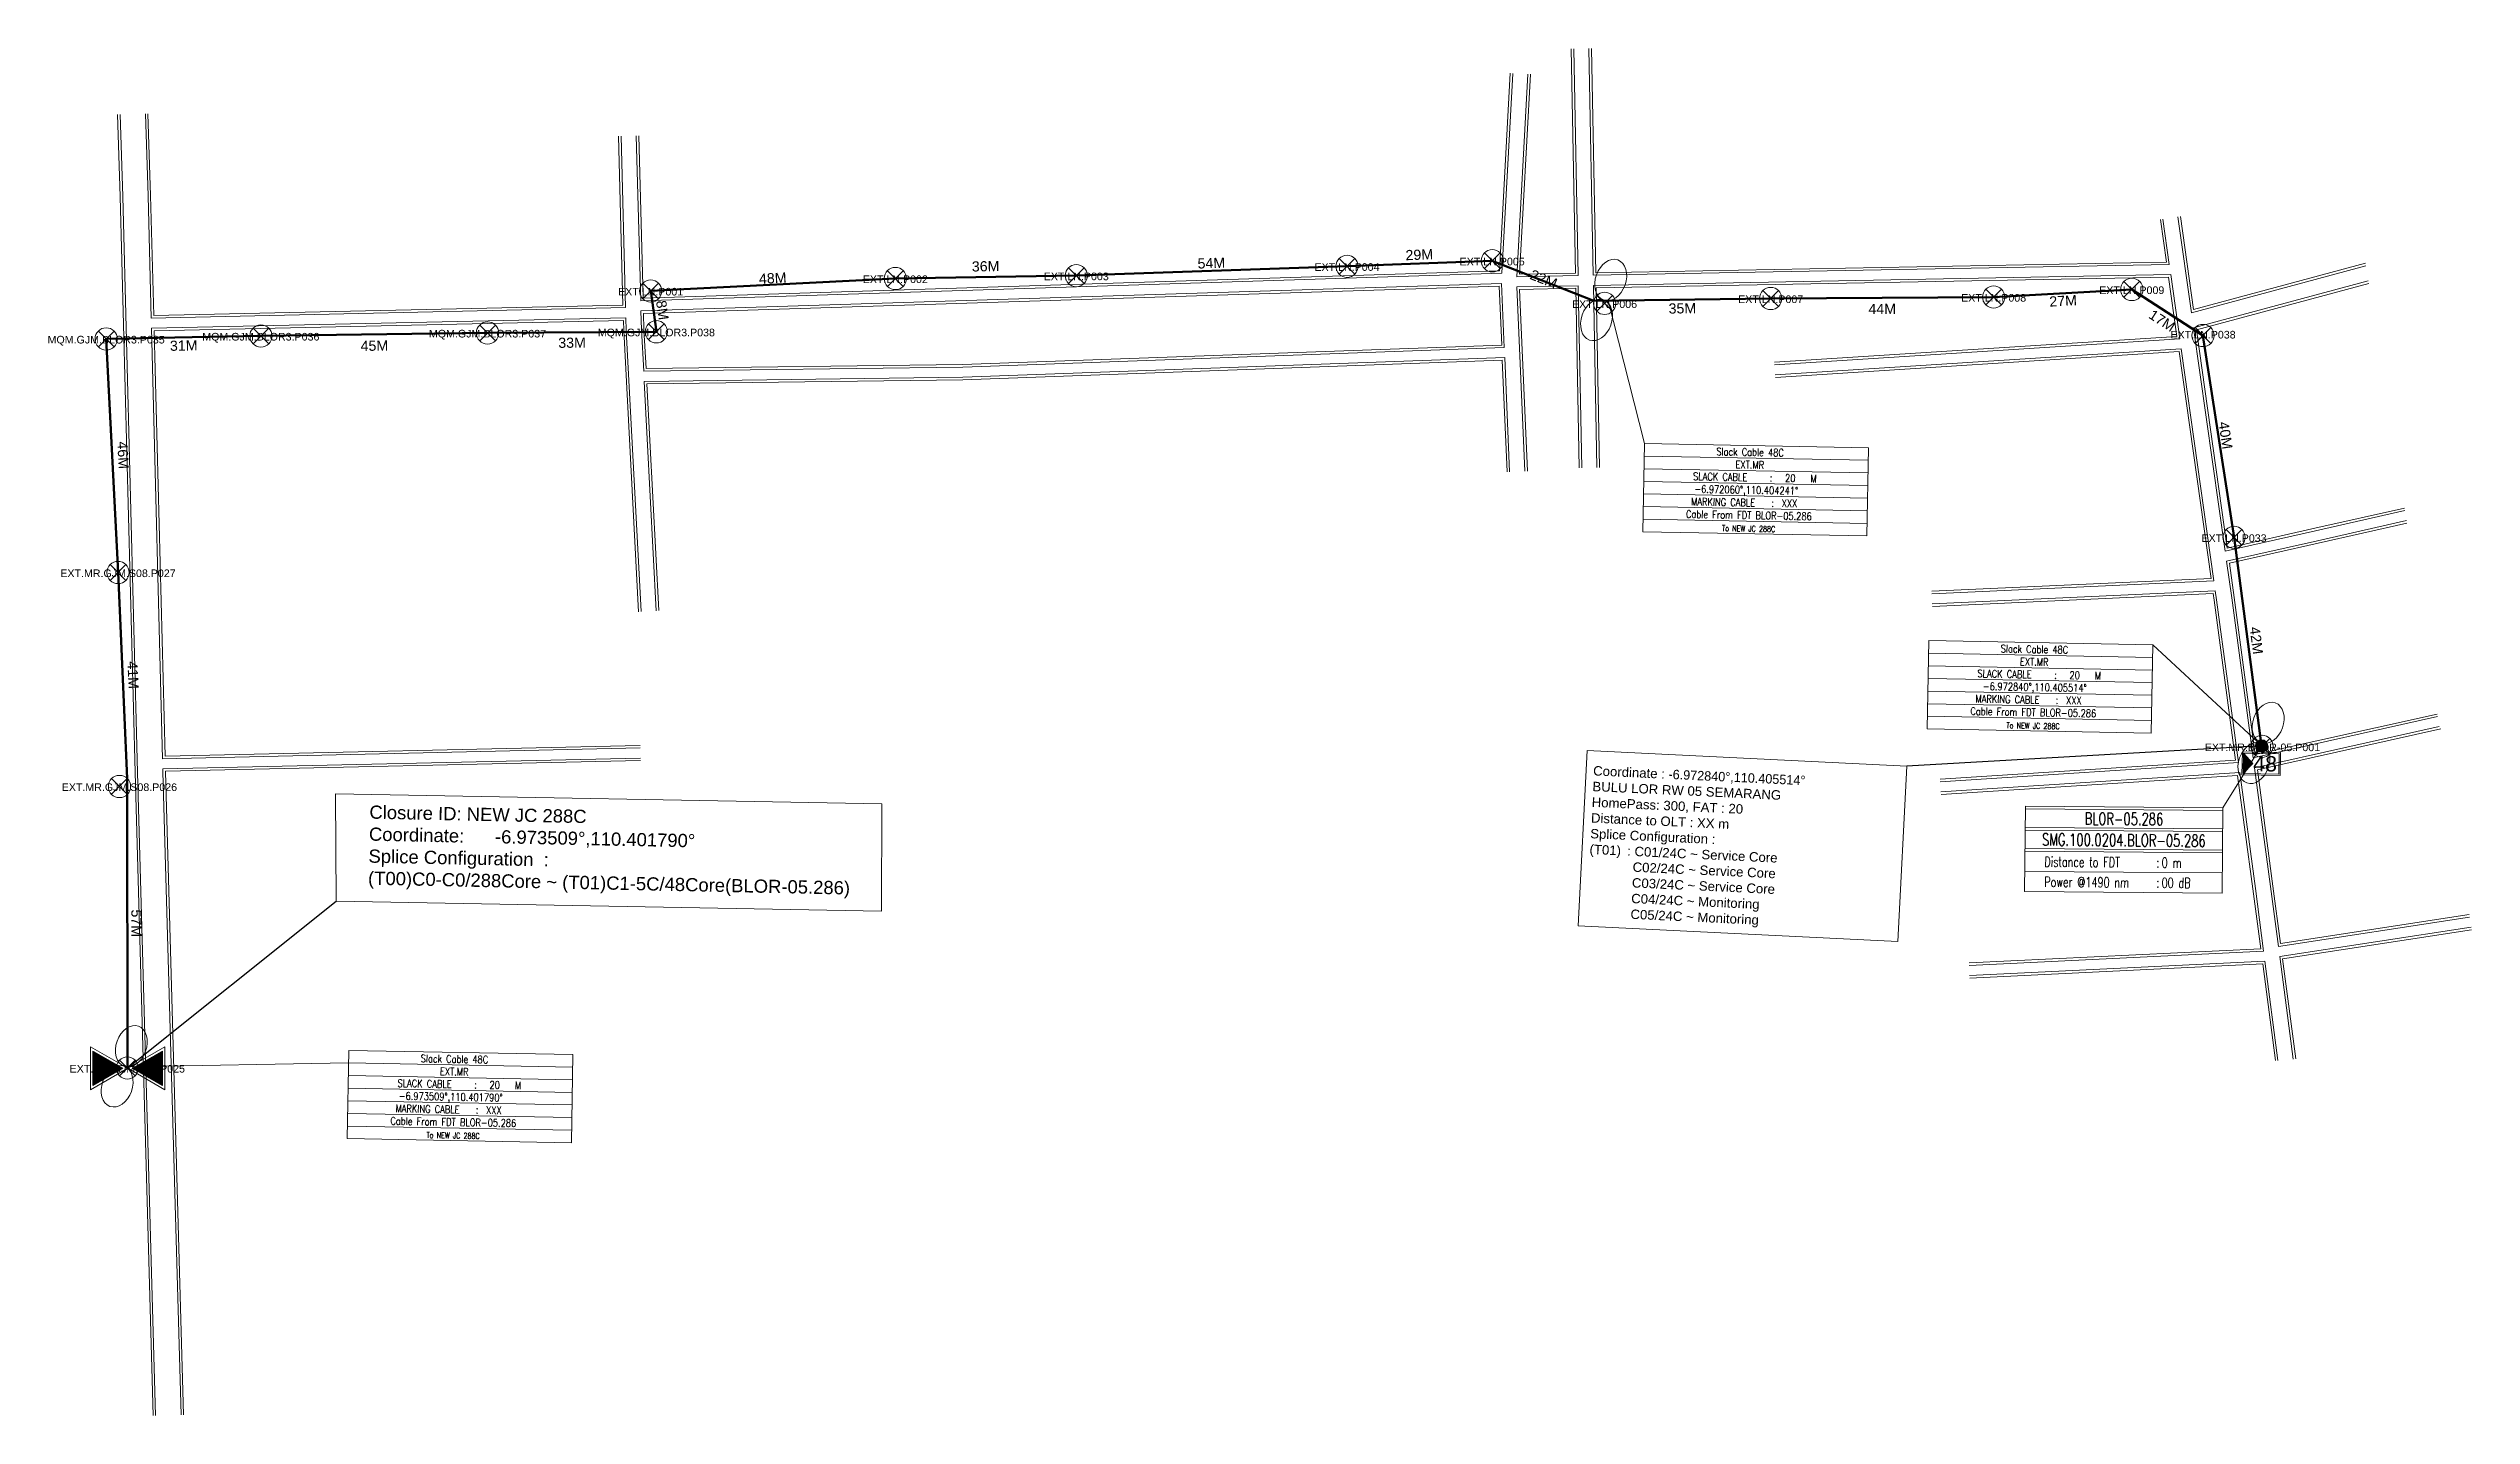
# Model space of a CAD drawing. Header units: metres. Extents: x 8006 to 8483, y -1175 to -906.
import ezdxf
from ezdxf.enums import TextEntityAlignment as Align

# ---------------------------------------------------------------- set-up
doc = ezdxf.new("R2010")
doc.units = ezdxf.units.M
doc.set_wipeout_variables(frame=1)
for name, color, linetype, lineweight in [('a', 1, 'Continuous', 40), ('CLOSURE', 1, 'Continuous', 18), ('COIL', 1, 'Continuous', 18), ('DESIGN SUMMARY', 7, 'Continuous', 0), ('EXT POLE', 16, 'Continuous', 18), ('FDT', 12, 'Continuous', 18), ('FDT-Info', 1, 'Continuous', 0), ('JALAN', 7, 'Continuous', 25), ('TEXT INFO', 7, 'Continuous', 15)]:
    doc.layers.add(name, color=color, linetype=linetype, lineweight=lineweight)
doc.layers.add('FO 48 CORE', color=7, linetype='Continuous', lineweight=50, true_color=0x8000a0)
doc.layers.add('SPAN KU', color=50, linetype='Continuous')
doc.styles.add('INFO', font='simplex.shx', dxfattribs={"width": 0.6})
doc.styles.add('ISO-Text', font='simplex.shx', dxfattribs={"width": 0.6})
doc.styles.add('ROMANS', font='romans.shx', dxfattribs={"width": 1.2})
doc.styles.get("Standard").update_dxf_attribs({"font": 'arial.ttf'})
doc.styles.add('Title Block v21 - Default$0$Standard', font='arial.ttf')
doc.dimstyles.new('MYREP', dxfattribs={"dimtxt": 2, "dimasz": 1.8, "dimexe": 1.25, "dimexo": 0.625, "dimgap": 0.0885, "dimtad": 0, "dimdec": 0, "dimrnd": 0.5, "dimzin": 1, "dimdsep": 46, "dimtxsty": 'Standard', "dimblk": 'NONE', "dimcen": 0, "dimse1": 1, "dimse2": 1, "dimsd1": 1, "dimsd2": 1, "dimclrd": 256, "dimclrt": 256, "dimadec": 0, "dimazin": 0, "dimtm": 1e-09, "dimtfac": 1, "dimtdec": 0, "dimtofl": 0, "dimtmove": 0, "dimatfit": 3, "dimldrblk": 'NONE', "dimfxl": 1, "dimtolj": 1, "dimlwe": -1, "dimarcsym": 2})

# ---------------------------------------------------------------- blocks, each defined once
blk = doc.blocks.new('*U44')
at = {"color": 0, "linetype": 'ByBlock', "lineweight": -2}
for points in [[(-1.58, 1.58), (1.58, -1.58)], [(-1.58, -1.58), (1.58, 1.58)]]:
    blk.add_lwpolyline(points, dxfattribs=at)
blk.add_circle((0, 0), 2.24, dxfattribs=at)
blk = doc.blocks.new('FDT-Info')
at = {"lineweight": 0}
blk.add_wipeout([(0, 16.53), (38.25, 16.53), (38.25, 0), (0, 0)], dxfattribs=at).dxf.layer = 'FDT-Info'
at = {"layer": 'FDT-Info'}
for p, q in [((0, 16.53), (0, 0)), ((38.25, 16.53), (38.25, 0)), ((0, 8.31), (38.25, 8.31)), ((0, 7.8), (38.25, 7.8)), ((0, 3.9), (38.25, 3.9)), ((0, 0), (38.25, 0))]:
    blk.add_line(p, q, dxfattribs=at)
for points in [[(0, 16.53), (38.25, 16.53)], [(0, 16.02), (38.25, 16.02)], [(0, 12.42), (38.25, 12.42)], [(0, 11.91), (38.25, 11.91)]]:
    blk.add_lwpolyline(points, dxfattribs=at)
at = {"layer": 'FDT-Info', "style": 'ROMANS', "width": 0.7}
for s, height, p in [(':', 1.95, (25.47, 4.83)), ('Power @1490 nm', 1.9493, (3.8, 0.94)), (':', 1.95, (25.47, 0.94))]:
    blk.add_text(s, height=height, dxfattribs=at).set_placement(p)
for p in [(19.13, 14.22), (19.13, 10.11)]:
    blk.add_attdef('FAT_SEQUENCE', text='', height=2.34, dxfattribs=at).set_placement(p, align=Align.MIDDLE_CENTER)
blk.add_attdef('DISTANCE_TO', (3.8, 4.83), '', height=1.95, dxfattribs=at)
for tag, p in [('DISTANCE_TO_OLT', (26.51, 5.81)), ('LOSS_@1490NM', (26.51, 1.91))]:
    blk.add_attdef(tag, text='', height=1.95, dxfattribs=at).set_placement(p, align=Align.MIDDLE_LEFT)
blk = doc.blocks.new('*U51')
h = blk.add_hatch(color=2)
h.dxf.hatch_style = 1
h.paths.add_polyline_path([(-4.25, 2), (-4.25, -2), (-2.4, 0)])
h = blk.add_hatch(color=256)
h.dxf.hatch_style = 1
h.paths.add_polyline_path([(-1.97, 3.47, 1), (0.47, 3.47, 1)])
for points in [[(-4.5, 2.25), (3, 2.25), (3, -2.25), (-4.5, -2.25)], [(-4.25, 2), (2.75, 2), (2.75, -2), (-4.25, -2)]]:
    blk.add_lwpolyline(points, close=True)
at = {"color": 2}
blk.add_lwpolyline([(-4.25, 2), (-4.25, -2), (-2.4, 0)], close=True, dxfattribs=at)
blk.add_circle((-0.75, 3.47), 1.22)
at = {"style": 'ISO-Text', "width": 0.6}
blk.add_attdef('FDT', text='', height=3, dxfattribs=at).set_placement((0, 0), align=Align.MIDDLE_CENTER)
blk = doc.blocks.new('*D53')
at = {"layer": 'Defpoints', "color": 0, "transparency": 16777216}
for p in [(8021.32, -1049.19), (8023.11, -1049.19), (8021.33, -1106.13)]:
    blk.add_point(p, dxfattribs=at)
at = {"layer": 'SPAN KU', "transparency": 16777216, "insert": (8023.11, -1077.66), "char_height": 2, "attachment_point": 5, "rotation": 270.0099}
blk.add_mtext('\\A1;57M', dxfattribs=at)
blk = doc.blocks.new('_None')
blk = doc.blocks.new('*D54')
at = {"layer": 'Defpoints', "color": 0, "transparency": 16777216}
for p in [(8019.5, -1008.64), (8021.55, -1008.55), (8021.32, -1049.19)]:
    blk.add_point(p, dxfattribs=at)
at = {"layer": 'SPAN KU', "transparency": 16777216, "insert": (8022.46, -1028.83), "char_height": 2, "attachment_point": 5, "rotation": 272.5711}
blk.add_mtext('\\A1;41M', dxfattribs=at)
blk = doc.blocks.new('*D56')
at = {"layer": 'Defpoints', "color": 0, "transparency": 16777216}
for p in [(8017.17, -962.68), (8019.32, -962.58), (8019.5, -1008.64)]:
    blk.add_point(p, dxfattribs=at)
at = {"layer": 'SPAN KU', "transparency": 16777216, "insert": (8020.48, -985.56), "char_height": 2, "attachment_point": 5, "rotation": 272.9009}
blk.add_mtext('\\A1;46M', dxfattribs=at)
blk = doc.blocks.new('*D57')
at = {"layer": 'Defpoints', "color": 0, "transparency": 16777216}
for p in [(8017.17, -962.68), (8047.62, -962.1), (8047.65, -963.71)]:
    blk.add_point(p, dxfattribs=at)
at = {"layer": 'SPAN KU', "transparency": 16777216, "insert": (8032.43, -964), "char_height": 2, "attachment_point": 5, "rotation": 1.1007}
blk.add_mtext('\\A1;31M', dxfattribs=at)
blk = doc.blocks.new('*D58')
at = {"layer": 'Defpoints', "color": 0, "transparency": 16777216}
for p in [(8047.62, -962.1), (8092.23, -961.5), (8092.26, -963.73)]:
    blk.add_point(p, dxfattribs=at)
at = {"layer": 'SPAN KU', "transparency": 16777216, "insert": (8069.96, -964.03), "char_height": 2, "attachment_point": 5, "rotation": 0.7716}
blk.add_mtext('\\A1;45M', dxfattribs=at)
blk = doc.blocks.new('*D59')
at = {"layer": 'Defpoints', "color": 0, "transparency": 16777216}
for p in [(8092.23, -961.5), (8125.47, -961.28), (8125.49, -963.33)]:
    blk.add_point(p, dxfattribs=at)
at = {"layer": 'SPAN KU', "transparency": 16777216, "insert": (8108.87, -963.44), "char_height": 2, "attachment_point": 5, "rotation": 0.3812}
blk.add_mtext('\\A1;33M', dxfattribs=at)
blk = doc.blocks.new('*D60')
at = {"layer": 'Defpoints', "color": 0, "transparency": 16777216}
for p in [(8124.34, -953.24), (8126.08, -953), (8125.47, -961.28)]:
    blk.add_point(p, dxfattribs=at)
at = {"layer": 'SPAN KU', "transparency": 16777216, "insert": (8126.64, -957.02), "char_height": 2, "attachment_point": 5, "rotation": 278.0012}
blk.add_mtext('\\A1;8M', dxfattribs=at)
blk = doc.blocks.new('*D61')
at = {"layer": 'Defpoints', "color": 0, "transparency": 16777216}
for p in [(8124.34, -953.24), (8172.44, -949.52), (8172.5, -950.8)]:
    blk.add_point(p, dxfattribs=at)
at = {"layer": 'SPAN KU', "transparency": 16777216, "insert": (8148.36, -950.74), "char_height": 2, "attachment_point": 5, "rotation": 2.9031}
blk.add_mtext('\\A1;48M', dxfattribs=at)
blk = doc.blocks.new('*D62')
at = {"layer": 'Defpoints', "color": 0, "transparency": 16777216}
for p in [(8208.08, -948.12), (8172.5, -950.8), (8208.11, -950.23)]:
    blk.add_point(p, dxfattribs=at)
at = {"layer": 'SPAN KU', "transparency": 16777216, "insert": (8190.27, -948.4), "char_height": 2, "attachment_point": 5, "rotation": 0.9121}
blk.add_mtext('\\A1;36M', dxfattribs=at)
blk = doc.blocks.new('*D63')
at = {"layer": 'Defpoints', "color": 0, "transparency": 16777216}
for p in [(8261.35, -946.86), (8261.4, -948.4), (8208.11, -950.23)]:
    blk.add_point(p, dxfattribs=at)
at = {"layer": 'SPAN KU', "transparency": 16777216, "insert": (8234.7, -947.77), "char_height": 2, "attachment_point": 5, "rotation": 1.9713}
blk.add_mtext('\\A1;54M', dxfattribs=at)
blk = doc.blocks.new('*D64')
at = {"layer": 'Defpoints', "color": 0, "transparency": 16777216}
for p in [(8261.4, -948.4), (8289.92, -945.58), (8289.99, -947.31)]:
    blk.add_point(p, dxfattribs=at)
at = {"layer": 'SPAN KU', "transparency": 16777216, "insert": (8275.63, -946.12), "char_height": 2, "attachment_point": 5, "rotation": 2.1806}
blk.add_mtext('\\A1;29M', dxfattribs=at)
blk = doc.blocks.new('*D65')
at = {"layer": 'Defpoints', "color": 0, "transparency": 16777216}
for p in [(8289.99, -947.31), (8309.97, -955.21), (8310.11, -954.85)]:
    blk.add_point(p, dxfattribs=at)
at = {"layer": 'SPAN KU', "transparency": 16777216, "insert": (8300.12, -950.9), "char_height": 2, "attachment_point": 5, "rotation": 338.4385}
blk.add_mtext('\\A1;22M', dxfattribs=at)
blk = doc.blocks.new('*D66')
at = {"layer": 'Defpoints', "color": 0, "transparency": 16777216}
for p in [(8309.97, -955.21), (8344.8, -954.73), (8344.83, -956.44)]:
    blk.add_point(p, dxfattribs=at)
at = {"layer": 'SPAN KU', "transparency": 16777216, "insert": (8327.41, -956.68), "char_height": 2, "attachment_point": 5, "rotation": 0.7866}
blk.add_mtext('\\A1;35M', dxfattribs=at)
blk = doc.blocks.new('*D67')
at = {"layer": 'Defpoints', "color": 0, "transparency": 16777216}
for p in [(8344.8, -954.73), (8388.68, -954.45), (8388.69, -956.64)]:
    blk.add_point(p, dxfattribs=at)
at = {"layer": 'SPAN KU', "transparency": 16777216, "insert": (8366.75, -956.78), "char_height": 2, "attachment_point": 5, "rotation": 0.3639}
blk.add_mtext('\\A1;44M', dxfattribs=at)
blk = doc.blocks.new('*D68')
at = {"layer": 'Defpoints', "color": 0, "transparency": 16777216}
for p in [(8415.87, -952.95), (8388.68, -954.45), (8415.95, -954.44)]:
    blk.add_point(p, dxfattribs=at)
at = {"layer": 'SPAN KU', "transparency": 16777216, "insert": (8402.35, -955.19), "char_height": 2, "attachment_point": 5, "rotation": 3.1545}
blk.add_mtext('\\A1;27M', dxfattribs=at)
blk = doc.blocks.new('*D69')
at = {"layer": 'Defpoints', "color": 0, "transparency": 16777216}
for p in [(8415.87, -952.95), (8429.87, -962.01), (8428.84, -963.61)]:
    blk.add_point(p, dxfattribs=at)
at = {"layer": 'SPAN KU', "transparency": 16777216, "insert": (8421.83, -959.08), "char_height": 2, "attachment_point": 5, "rotation": 327.1076}
blk.add_mtext('\\A1;17M', dxfattribs=at)
blk = doc.blocks.new('*D70')
at = {"layer": 'Defpoints', "color": 0, "transparency": 16777216}
for p in [(8429.87, -962.01), (8437.38, -1001.52), (8436, -1001.73)]:
    blk.add_point(p, dxfattribs=at)
at = {"layer": 'SPAN KU', "transparency": 16777216, "insert": (8434.32, -981.66), "char_height": 2, "attachment_point": 5, "rotation": 278.7635}
blk.add_mtext('\\A1;40M', dxfattribs=at)
blk = doc.blocks.new('*D71')
at = {"layer": 'Defpoints', "color": 0, "transparency": 16777216}
for p in [(8436, -1001.73), (8441.41, -1042.76), (8443.1, -1042.53)]:
    blk.add_point(p, dxfattribs=at)
at = {"layer": 'SPAN KU', "transparency": 16777216, "insert": (8440.39, -1022.02), "char_height": 2, "attachment_point": 5, "rotation": 277.5191}
blk.add_mtext('\\A1;42M', dxfattribs=at)
blk = doc.blocks.new('*U40')
at = {"linetype": 'ByBlock', "lineweight": -2}
h = blk.add_hatch(dxfattribs=at)
h.set_pattern_fill('LINE', color=0, scale=0.01, angle=90)
h.set_pattern_definition([(90, (-3776.70859, -1646.7279), (-0.03175, 2e-18), [])])
h.paths.add_polyline_path([(-0.4, 0), (-2.8, 1.39), (-2.8, -1.39)])
h.paths.add_polyline_path([(0.4, 0), (2.8, 1.39), (2.8, -1.39)])
at = {"color": 0, "linetype": 'ByBlock', "lineweight": -2}
for points in [[(0, 0), (-3, 1.73), (-3, -1.73)], [(-0.4, 0), (-2.8, 1.39), (-2.8, -1.39)], [(0, 0), (3, 1.73), (3, -1.73)], [(0.4, 0), (2.8, 1.39), (2.8, -1.39)]]:
    blk.add_lwpolyline(points, close=True, dxfattribs=at)
at = {"color": 5}
blk.add_attdef('CLOSURE', text='', height=2.5, dxfattribs=at).set_placement((0, 0), align=Align.MIDDLE_CENTER)
blk = doc.blocks.new('SPARE')
at = {"color": 0, "linetype": 'ByBlock', "lineweight": -2}
blk.add_ellipse((-1.62, 0), major_axis=(1.62, 0), ratio=0.714286, dxfattribs=at)
at = {"color": 0, "linetype": 'ByBlock', "lineweight": -2, "extrusion": (0, 0, -1)}
blk.add_ellipse((1.62, 0), major_axis=(-1.62, 0), ratio=0.714286, dxfattribs=at)
blk = doc.blocks.new('*U74')
blk.add_wipeout([(0, 0), (177.8, 0), (177.8, -70), (0, -70)])
at = {"color": 0, "linetype": 'ByBlock', "lineweight": -2}
for p, q in [((0, 0), (0, -70)), ((0, -60), (177.8, -60)), ((0, -70), (177.8, -70))]:
    blk.add_line(p, q, dxfattribs=at)
for points in [[(0, 0), (177.8, 0)], [(177.8, 0), (177.8, -70)], [(0, -10), (177.8, -10)], [(0, -20), (177.8, -20)], [(0, -30), (177.8, -30)], [(0, -40), (177.8, -40)], [(0, -50), (177.8, -50)]]:
    blk.add_lwpolyline(points, dxfattribs=at)
at = {"color": 0, "linetype": 'ByBlock', "lineweight": -2, "style": 'INFO'}
for s, width, p in [('SLACK CABLE', 0.8, (39.1, -25.3)), (':', 0.6, (100.2, -25.3)), ('M', 0.8, (132.2, -25.3)), ('MARKING CABLE', 0.8, (37.9, -45.3)), (':', 0.6, (101.8, -45.3))]:
    blk.add_text(s, height=6, dxfattribs=dict(at, width=width)).set_placement(p, align=Align.MIDDLE_LEFT)
at = {"color": 0, "linetype": 'ByBlock', "lineweight": -2, "style": 'INFO', "width": 0.8}
for tag, p in [('PLACE', (88.9, -18.3)), ('ID', (88.9, -8.3)), ('IDENTITY', (88.9, -58.3)), ('IDENTITY2', (88.9, -68.3))]:
    blk.add_attdef(tag, text='', height=6, dxfattribs=at).set_placement(p, align=Align.CENTER)
for tag, p in [('COORDINATE', (60.5, -38.3)), ('SLACK', (108.3, -28.3)), ('MARKING', (107.7, -48.3))]:
    blk.add_attdef(tag, p, '', height=6, dxfattribs=at)

msp = doc.modelspace()

# ---------------------------------------------------------------- linework, layer by layer
at = {"layer": 'FDT-Info', "linetype": 'ByBlock'}
msp.add_line((8441.42, -1042.76), (8433.79, -1054.92), dxfattribs=at)
at = {"layer": 'FO 48 CORE', "lineweight": 5}
for points in [[(8308.67, -1043.65), (8371.62, -1046.73), (8369.83, -1081.25), (8306.88, -1078.17)], [(8062.29, -1052.2), (8169.81, -1054.17), (8169.79, -1075.25), (8062.42, -1073.28)]]:
    msp.add_lwpolyline(points, close=True, dxfattribs=at)
at = {"layer": 'FO 48 CORE', "lineweight": -2}
for points in [[(8441.41, -1042.76), (8371.62, -1046.73)], [(8020.91, -1106.47), (8062.42, -1073.28)]]:
    msp.add_lwpolyline(points, dxfattribs=at)
at = {"layer": 'JALAN', "lineweight": 0}
for points in [[(8297.01, -910.59), (8294.85, -950.45), (8306.87, -950.22), (8306.02, -905.61)], [(8297.5, -910.62), (8295.38, -949.94), (8306.37, -949.73), (8305.52, -905.62)], [(8421.99, -939.11), (8423.25, -948.04), (8309.87, -950.16), (8309.02, -905.55)], [(8421.5, -939.18), (8422.68, -947.55), (8310.36, -949.66), (8309.52, -905.54)], [(8121.51, -922.72), (8122.37, -955.17), (8291.89, -949.77), (8294.01, -910.43)], [(8122.01, -922.7), (8122.86, -954.66), (8291.41, -949.28), (8293.51, -910.4)], [(8026.4, -1174.51), (8022.85, -1048.02), (8019.92, -934.67), (8019.39, -918.54)], [(8026.9, -1174.49), (8023.35, -1048.01), (8020.42, -934.66), (8019.89, -918.53)], [(8024.88, -918.41), (8025.42, -934.51), (8026.04, -958.59), (8119.41, -956.53), (8118.51, -922.8)], [(8025.38, -918.4), (8025.92, -934.49), (8026.53, -958.08), (8118.89, -956.04), (8118.01, -922.81)], [(8421.5, -939.18), (8422.68, -947.55)], [(8424.96, -938.69), (8427.62, -957.54), (8461.94, -948.3)], [(8425.46, -938.62), (8428.04, -956.91), (8461.86, -947.8)], [(8307.6, -988.04), (8306.91, -952.22), (8294.85, -952.45), (8296.41, -988.71)], [(8307.1, -988.05), (8306.42, -952.73), (8295.37, -952.94), (8296.91, -988.69)], [(8310.6, -987.98), (8309.91, -952.16), (8423.53, -950.04), (8425.31, -962.67), (8345.56, -967.78)], [(8311.1, -987.97), (8310.42, -952.65), (8423.1, -950.54), (8424.74, -962.21), (8345.53, -967.28)], [(8423.1, -950.54), (8424.74, -962.21), (8345.53, -967.28)], [(8462.42, -951.27), (8428.04, -960.53), (8434.23, -1004.44), (8452.01, -1000.44), (8469.61, -996.46)], [(8462.5, -951.77), (8428.6, -960.9), (8434.65, -1003.83), (8451.9, -999.95), (8469.53, -995.96)], [(8122.46, -1016.32), (8119.53, -961), (8119.46, -958.53), (8026.09, -960.59), (8028.28, -1045.27), (8122.3, -1043.15)], [(8121.96, -1016.35), (8119.03, -961.02), (8118.97, -959.04), (8026.61, -961.08), (8028.77, -1044.76), (8122.28, -1042.65)], [(8125.45, -1016.16), (8123.06, -971.04), (8185.8, -970.24), (8292.44, -966.36), (8293.41, -988.84)], [(8125.95, -1016.14), (8123.59, -971.53), (8185.81, -970.74), (8291.97, -966.88), (8292.92, -988.86)], [(8376.5, -1012.83), (8432.03, -1010.28), (8425.59, -964.66), (8345.69, -969.78)], [(8376.48, -1012.33), (8431.46, -1009.81), (8425.16, -965.19), (8345.72, -970.28)], [(8469.93, -998.44), (8452.45, -1002.39), (8434.51, -1006.42), (8435.53, -1013.6), (8439.76, -1045.08), (8476.06, -1036.99)], [(8470, -998.93), (8452.56, -1002.88), (8435.07, -1006.81), (8436.02, -1013.53), (8440.18, -1044.48), (8475.99, -1036.49)], [(8378.18, -1049.8), (8436.86, -1046.03), (8432.55, -1014.01), (8432.31, -1012.27), (8376.59, -1014.83)], [(8378.15, -1049.3), (8436.3, -1045.57), (8432.06, -1014.08), (8431.88, -1012.79), (8376.62, -1015.33)], [(8476.38, -1038.97), (8440.03, -1047.07), (8443.17, -1070.41), (8444.72, -1082.22), (8482.35, -1076.45)], [(8476.72, -1039.4), (8440.59, -1047.46), (8443.66, -1070.34), (8445.15, -1081.65), (8482.27, -1075.96)], [(8031.9, -1174.35), (8028.35, -1047.87), (8028.34, -1047.27), (8122.34, -1045.15)], [(8032.4, -1174.34), (8028.85, -1047.86), (8028.85, -1047.76), (8122.35, -1045.65)], [(8383.86, -1085.96), (8441.81, -1083.13), (8440.19, -1070.8), (8437.13, -1048.02), (8378.31, -1051.8)], [(8383.83, -1085.46), (8441.25, -1082.66), (8439.7, -1070.87), (8436.7, -1048.55), (8378.34, -1052.3)], [(8482.66, -1078.42), (8444.98, -1084.21), (8447.63, -1104.37)], [(8482.74, -1078.92), (8445.54, -1084.63), (8448.13, -1104.33)], [(8444.64, -1104.63), (8442.08, -1085.12), (8383.95, -1087.96)], [(8444.14, -1104.67), (8441.64, -1085.64), (8383.98, -1088.46)]]:
    msp.add_lwpolyline(points, dxfattribs=at)
for points in [[(8122.96, -969.04), (8185.75, -968.24), (8292.36, -964.36), (8291.82, -951.77), (8122.42, -957.17), (8122.52, -960.88)], [(8123.43, -968.53), (8185.74, -967.74), (8291.84, -963.88), (8291.34, -952.29), (8122.94, -957.66), (8123.02, -960.86)]]:
    msp.add_lwpolyline(points, close=True, dxfattribs=at)

# ---------------------------------------------------------------- block references
at = {"layer": 'CLOSURE', "xscale": 2.440163830160024, "yscale": 2.440163830160024, "zscale": 2.440163830160024}
msp.add_blockref('*U40', (8021.4, -1106.19), dxfattribs=at)
at = {"layer": 'COIL', "xscale": 2.582263188176957, "yscale": 2.582263188176957, "zscale": 2.582263188176957, "rotation": 250.4281793253081}
for p in [(8311.91, -955.02), (8441.31, -1042.16), (8020.72, -1105.79)]:
    msp.add_blockref('SPARE', p, dxfattribs=at)
at = {"layer": 'EXT POLE', "xscale": 0.9770191658141741, "yscale": 0.9770191658141741, "zscale": 0.9770191658141741}
for p in [(8172.5, -950.8), (8208.11, -950.23), (8261.4, -948.4), (8289.99, -947.31), (8124.34, -953.24), (8312.1, -955.7), (8344.8, -954.73), (8388.68, -954.45), (8415.87, -952.95), (8017.17, -962.68), (8047.62, -962.1), (8092.23, -961.5), (8125.47, -961.28), (8429.87, -962.01), (8436, -1001.73), (8019.5, -1008.64), (8441.5, -1042.83), (8019.78, -1050.74), (8021.33, -1106.13)]:
    msp.add_blockref('*U44', p, dxfattribs=at)
at = {"layer": 'FDT'}
ref = msp.add_blockref('*U51', (8442.11, -1046.26), dxfattribs=dict(at, xscale=1.00455237356422, yscale=1.004552373849699, zscale=1.004552373376074, rotation=359.0409540101578))
ref.add_attrib('FDT', '48', dxfattribs={"layer": '0', "height": 3.014, "rotation": 359.041, "style": 'Title Block v21 - Default$0$Standard'}).set_placement((8442.11, -1046.26), align=Align.MIDDLE_CENTER)

# ---------------------------------------------------------------- texts
at = {"color": 4, "lineweight": -2, "insert": (8309.9, -1046.7), "char_height": 1.85606, "attachment_point": 1, "rotation": 357.341, "style": 'Title Block v21 - Default$0$Standard'}
msp.add_mtext_dynamic_manual_height_columns('{\\C7;Coordinate : \\Ftxt|c0;\\C0;-6.972840°,110.405514°\\fArial|b0|i0|c0|p39;\\C7;^JBULU LOR RW 05 SEMARANG\\C6;^JHomePass: 300, FAT : 20^J\\C0;Distance to OLT : XX m\\C7;\\P\\pxt12;Splice Configuration :\\P\\ptz;\\C217;\\c9381779;(T01)^I: C01/24C ~ Service Core^J            C02/24C ~ Service Core^J            C03/24C ~ Service Core^J            C04/24C ~ Monitoring^J            C05/24C ~ Monitoring^J^J^J^J^J           }', width=59.8241, gutter_width=0.742, heights=[0], dxfattribs=at)
at = {"layer": 'a', "color": 0, "lineweight": -3, "insert": (8069.01, -1054.47), "char_height": 2.5977, "attachment_point": 1, "rotation": 358.8213}
msp.add_mtext('Closure ID: NEW JC 288C\\PCoordinate:      -6.973509°,110.401790°^JSplice Configuration  : \\P(T00)C0-C0/288Core ~ (T01)C1-5C/48Core(BLOR-05.286)\\P{\\C7;\\P  }', dxfattribs=at)
at = {"layer": 'EXT POLE'}
for s, p in [('EXT.LN.P004', (8261.39, -948.54)), ('EXT.LN.P005', (8289.97, -947.46)), ('EXT.LN.P001', (8124.33, -953.39)), ('EXT.LN.P002', (8172.49, -950.94)), ('EXT.LN.P003', (8208.1, -950.38)), ('EXT.LN.P008', (8388.67, -954.6)), ('EXT.LN.P009', (8415.86, -953.1)), ('EXT.LN.P006', (8312.09, -955.84)), ('EXT.LN.P007', (8344.79, -954.87)), ('MQM.GJM.BLOR3.P035', (8017.16, -962.83)), ('MQM.GJM.BLOR3.P036', (8047.61, -962.25)), ('MQM.GJM.BLOR3.P037', (8092.22, -961.65)), ('MQM.GJM.BLOR3.P038', (8125.46, -961.42)), ('EXT.LN.P038', (8429.9, -961.85)), ('EXT.LN.P033', (8435.99, -1001.88)), ('EXT.MR.GJM.S08.P027', (8019.49, -1008.79)), ('EXT.MR.BLOR-05.P001', (8441.58, -1043.04)), ('EXT.MR.GJM.S08.P026', (8019.77, -1050.88)), ('EXT.MR.GJM.S08.P025', (8021.32, -1106.28))]:
    msp.add_text(s, height=1.5, dxfattribs=at).set_placement(p, align=Align.MIDDLE_CENTER)

# ---------------------------------------------------------------- dimensions: what is measured, and where the dimension line sits
at = {"layer": 'SPAN KU'}
for p1, p2, distance, picture, middle in [((8172.5, -950.8), (8208.11, -950.23), 2.12, '*D62', (8190.27, -948.4)), ((8208.11, -950.23), (8261.4, -948.4), 1.54, '*D63', (8234.7, -947.77)), ((8261.4, -948.4), (8289.99, -947.31), 1.73, '*D64', (8275.63, -946.12)), ((8289.99, -947.31), (8309.97, -955.21), 0.38, '*D65', (8300.12, -950.9)), ((8124.34, -953.24), (8172.5, -950.8), 1.28, '*D61', (8148.36, -950.74)), ((8125.47, -961.28), (8124.34, -953.24), -1.75, '*D60', (8126.64, -957.02)), ((8388.68, -954.45), (8415.87, -952.95), -1.49, '*D68', (8402.35, -955.19)), ((8415.87, -952.95), (8429.87, -962.01), -1.91, '*D69', (8421.83, -959.08)), ((8309.97, -955.21), (8344.8, -954.73), -1.71, '*D66', (8327.41, -956.68)), ((8344.8, -954.73), (8388.68, -954.45), -2.19, '*D67', (8366.75, -956.78)), ((8017.17, -962.68), (8047.62, -962.1), -1.61, '*D57', (8032.43, -964)), ((8019.5, -1008.64), (8017.17, -962.68), -2.15, '*D56', (8020.48, -985.56)), ((8047.62, -962.1), (8092.23, -961.5), -2.23, '*D58', (8069.96, -964.03)), ((8092.23, -961.5), (8125.47, -961.28), -2.06, '*D59', (8108.87, -963.44)), ((8429.87, -962.01), (8436, -1001.73), 1.4, '*D70', (8434.32, -981.66)), ((8436, -1001.73), (8441.41, -1042.76), 1.7, '*D71', (8440.39, -1022.02)), ((8021.32, -1049.19), (8019.5, -1008.64), -2.05, '*D54', (8022.46, -1028.83)), ((8021.33, -1106.13), (8021.32, -1049.19), -1.79, '*D53', (8023.11, -1077.66))]:
    dim = msp.add_aligned_dim(p1=p1, p2=p2, distance=distance, dimstyle='MYREP', override={"dimpost": 'M'}, dxfattribs=at)
    dim.commit()
    dim.dimension.update_dxf_attribs({"geometry": picture, "text_midpoint": middle})

# ---------------------------------------------------------------- next in the draw order: block references
at = {"layer": 'FDT-Info', "linetype": 'ByBlock'}
ref = msp.add_blockref('FDT-Info', (8394.78, -1071.41), dxfattribs=dict(at, xscale=1.016315377113505, yscale=1.016315377113505, zscale=1.016315377113505, rotation=359.5355593414074))
ref.add_attrib('FAT_SEQUENCE', 'BLOR-05.286', dxfattribs={"height": 2.3773, "rotation": 359.5356, "style": 'ROMANS', "width": 0.7}).set_placement((8414.33, -1057.12), align=Align.MIDDLE_CENTER)
ref.add_attrib('DISTANCE_TO', 'Distance to FDT', (8398.67, -1066.53), dxfattribs={"height": 1.9811, "rotation": 359.5356, "style": 'ROMANS', "width": 0.7})
ref.add_attrib('LOSS_@1490NM', '00 dB', dxfattribs={"height": 1.981, "rotation": 359.5356, "style": 'ROMANS', "width": 0.7}).set_placement((8421.73, -1069.69), align=Align.MIDDLE_LEFT)
ref.add_attrib('DISTANCE_TO_OLT', '0 m', dxfattribs={"height": 1.981, "rotation": 359.5356, "style": 'ROMANS', "width": 0.7}).set_placement((8421.76, -1065.73), align=Align.MIDDLE_LEFT)
ref.add_attrib('FAT_SEQUENCE', 'SMG.100.0204.BLOR-05.286', dxfattribs={"height": 2.3773, "rotation": 359.5356, "style": 'ROMANS', "width": 0.7}).set_placement((8414.3, -1061.3), align=Align.MIDDLE_CENTER)

# ---------------------------------------------------------------- next in the draw order: linework, layer by layer
at = {"layer": 'FO 48 CORE'}
msp.add_lwpolyline([(8021.33, -1106.13), (8021.33, -1106.13), (8021.32, -1049.19), (8019.5, -1008.64), (8019.5, -1008.64), (8017.17, -962.68), (8047.62, -962.1), (8092.23, -961.5), (8125.47, -961.28), (8124.34, -953.24), (8172.5, -950.8), (8208.11, -950.23), (8261.4, -948.4), (8289.99, -947.31), (8309.97, -955.21), (8344.8, -954.73), (8388.68, -954.45), (8415.87, -952.95), (8429.87, -962.01), (8436, -1001.73), (8441.41, -1042.76)], dxfattribs=at)

# ---------------------------------------------------------------- next in the draw order: block references
at = {"layer": 'TEXT INFO'}
ref = msp.add_blockref('*U74', (8319.94, -983.26), dxfattribs=dict(at, xscale=0.2481682712258774, yscale=0.2481682712258774, zscale=0.2481682712258774, rotation=358.9351568617753))
ref.add_attrib('ID', 'Slack Cable 48C', dxfattribs={"layer": '0', "color": 0, "height": 1.489, "rotation": 358.9352, "style": 'INFO', "width": 0.8}).set_placement((8340.72, -985.7), align=Align.CENTER)
ref.add_attrib('PLACE', 'EXT.MR', dxfattribs={"layer": '0', "color": 0, "height": 1.489, "rotation": 358.9352, "style": 'INFO', "width": 0.8}).set_placement((8340.67, -988.18), align=Align.CENTER)
ref.add_attrib('SLACK', '20', (8347.61, -990.79), dxfattribs={"layer": '0', "color": 0, "height": 1.489, "rotation": 358.9352, "style": 'INFO', "width": 0.8})
ref.add_attrib('COORDINAT', '-6.972060°,110.404241°', (8329.76, -992.94), dxfattribs={"layer": '0', "color": 0, "height": 1.489, "rotation": 358.9352, "style": 'INFO', "width": 0.8})
ref.add_attrib('MARKING', 'XXX', (8346.95, -995.74), dxfattribs={"layer": '0', "color": 0, "height": 1.489, "rotation": 358.9352, "style": 'INFO', "width": 0.8})
ref.add_attrib('IDENTITY', 'Cable From FDT BLOR-05.286', dxfattribs={"layer": '0', "color": 0, "height": 1.489, "rotation": 358.9352, "style": 'INFO', "width": 0.8}).set_placement((8340.49, -998.11), align=Align.CENTER)
ref.add_attrib('IDENTITY2', 'To NEW JC 288C', dxfattribs={"layer": '0', "color": 0, "height": 1.1489, "rotation": 358.9352, "style": 'INFO', "width": 0.8}).set_placement((8340.44, -1000.59), align=Align.CENTER)
ref = msp.add_blockref('*U74', (8375.91, -1022.05), dxfattribs=dict(at, xscale=0.2481682712258774, yscale=0.2481682712258774, zscale=0.2481682712258774, rotation=358.9351568617753))
ref.add_attrib('ID', 'Slack Cable 48C', dxfattribs={"layer": '0', "color": 0, "height": 1.489, "rotation": 358.9352, "style": 'INFO', "width": 0.8}).set_placement((8396.7, -1024.49), align=Align.CENTER)
ref.add_attrib('PLACE', 'EXT.MR', dxfattribs={"layer": '0', "color": 0, "height": 1.489, "rotation": 358.9352, "style": 'INFO', "width": 0.8}).set_placement((8396.65, -1026.97), align=Align.CENTER)
ref.add_attrib('SLACK', '20', (8403.59, -1029.58), dxfattribs={"layer": '0', "color": 0, "height": 1.489, "rotation": 358.9352, "style": 'INFO', "width": 0.8})
ref.add_attrib('COORDINAT', ' -6.972840°,110.405514°', (8385.74, -1031.73), dxfattribs={"layer": '0', "color": 0, "height": 1.489, "rotation": 358.9352, "style": 'INFO', "width": 0.8})
ref.add_attrib('MARKING', 'XXX', (8402.93, -1034.53), dxfattribs={"layer": '0', "color": 0, "height": 1.489, "rotation": 358.9352, "style": 'INFO', "width": 0.8})
ref.add_attrib('IDENTITY', 'Cable From FDT BLOR-05.286', dxfattribs={"layer": '0', "color": 0, "height": 1.489, "rotation": 358.9352, "style": 'INFO', "width": 0.8}).set_placement((8396.47, -1036.89), align=Align.CENTER)
ref.add_attrib('IDENTITY2', 'To NEW JC 288C', dxfattribs={"layer": '0', "color": 0, "height": 1.1489, "rotation": 358.9352, "style": 'INFO', "width": 0.8}).set_placement((8396.42, -1039.38), align=Align.CENTER)
ref = msp.add_blockref('*U74', (8064.93, -1102.66), dxfattribs=dict(at, xscale=0.2481682712258774, yscale=0.2481682712258774, zscale=0.2481682712258774, rotation=358.9351568617753))
ref.add_attrib('ID', 'Slack Cable 48C', dxfattribs={"layer": '0', "color": 0, "height": 1.489, "rotation": 358.9352, "style": 'INFO', "width": 0.8}).set_placement((8085.71, -1105.11), align=Align.CENTER)
ref.add_attrib('PLACE', 'EXT.MR', dxfattribs={"layer": '0', "color": 0, "height": 1.489, "rotation": 358.9352, "style": 'INFO', "width": 0.8}).set_placement((8085.67, -1107.59), align=Align.CENTER)
ref.add_attrib('SLACK', '20', (8092.6, -1110.2), dxfattribs={"layer": '0', "color": 0, "height": 1.489, "rotation": 358.9352, "style": 'INFO', "width": 0.8})
ref.add_attrib('COORDINAT', '-6.973509°,110.401790°', (8074.76, -1112.35), dxfattribs={"layer": '0', "color": 0, "height": 1.489, "rotation": 358.9352, "style": 'INFO', "width": 0.8})
ref.add_attrib('MARKING', 'XXX', (8091.94, -1115.15), dxfattribs={"layer": '0', "color": 0, "height": 1.489, "rotation": 358.9352, "style": 'INFO', "width": 0.8})
ref.add_attrib('IDENTITY', 'Cable From FDT BLOR-05.286', dxfattribs={"layer": '0', "color": 0, "height": 1.489, "rotation": 358.9352, "style": 'INFO', "width": 0.8}).set_placement((8085.48, -1117.51), align=Align.CENTER)
ref.add_attrib('IDENTITY2', 'To NEW JC 288C', dxfattribs={"layer": '0', "color": 0, "height": 1.1489, "rotation": 358.9352, "style": 'INFO', "width": 0.8}).set_placement((8085.44, -1119.99), align=Align.CENTER)

# ---------------------------------------------------------------- next in the draw order: linework, layer by layer
at = {"layer": 'DESIGN SUMMARY'}
for points in [[(8319.94, -983.26), (8312.79, -955.14)], [(8420.04, -1022.87), (8441.5, -1042.83)], [(8064.88, -1105.14), (8021.6, -1105.91)]]:
    msp.add_lwpolyline(points, dxfattribs=at)

doc.saveas('drawing.dxf')
